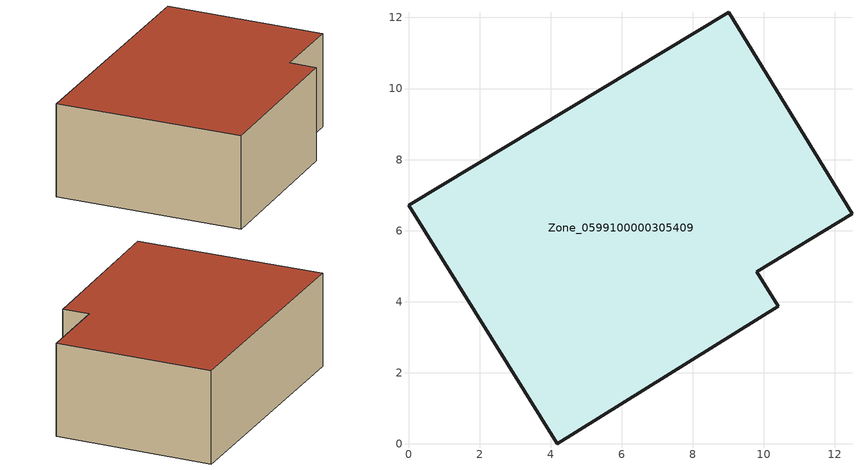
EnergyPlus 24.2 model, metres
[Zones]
Zone_0599100000305409
 floor ground (C_G): 0,6.71 9.02,12.15 12.48,6.48 9.8,4.84 10.4,3.88 4.19,0 z0
 wall outside (C_F): 9.02,12.15 0,6.71 4.19,0 10.4,3.88 9.8,4.84 12.48,6.48 9.02,12.15 z0:3.98
 roof outside (C_R): 0,6.71 4.19,0 10.4,3.88 9.8,4.84 12.48,6.48 9.02,12.15 z3.98
[BUILDING]
Pand.0599100000305409: North Axis=0; Terrain=City; Loads Convergence Tolerance Value=0.04; Temperature Convergence Tolerance Value=0.4; Solar Distribution=FullExterior; Maximum Number of Warmup Days=25; Minimum Number of Warmup Days=1
[Site:Location]
Rotterdam.The.Hague.AP_ZH_NLD Design_Conditions: Latitude=51.96; Longitude=4.45; Time Zone=1; Elevation=-4.5
[SITE:GROUNDTEMPERATURE:BUILDINGSURFACE]
18, 18, 18, 18, 18, 18, 18, 18, 18, 18, 18, 18
[MATERIAL] Thermal Absorptance=0.9; Solar Absorptance=0.7; Visible Absorptance=0.7
Name | Roughness | Thickness | Conductivity | Density | Specific Heat
G.TC.1946 | MediumSmooth | 0.15 | 1 | 540 | 1210
F.TC.1946 | Rough | 0.3 | 0.857143 | 1920 | 840
R.TC.1946 | MediumRough | 0.2 | 0.909091 | 1500 | 1000
[CONSTRUCTION]
C_G: G.TC.1946
C_F: F.TC.1946
C_R: R.TC.1946
[ZONE]
Zone_0599100000305409: Type=1; Multiplier=1; Ceiling Height=Autocalculate; Volume=Autocalculate; Floor Area=autocalculate; Part of Total Floor Area=Yes
[ZONEINFILTRATION:DESIGNFLOWRATE]
Infil_Zone_0599100000305409: Zone or ZoneList or Space or SpaceList=Zone_0599100000305409; Schedule=AlwaysOn; Design Flow Rate Calculation Method=Flow/Area; Flow Rate per Floor Area=0.003; Constant Term Coefficient=1; Temperature Term Coefficient=0; Velocity Term Coefficient=0; Velocity Squared Term Coefficient=0
[HVACTEMPLATE:ZONE:IDEALLOADSAIRSYSTEM]
Zone_0599100000305409: Maximum Heating Supply Air Temperature=50; Minimum Cooling Supply Air Temperature=13; Maximum Heating Supply Air Humidity Ratio=0.0156; Minimum Cooling Supply Air Humidity Ratio=0.0077; Heating Limit=NoLimit; Cooling Limit=NoLimit; Dehumidification Control Type=ConstantSensibleHeatRatio; Cooling Sensible Heat Ratio=0.7; Dehumidification Setpoint=60; Humidification Control Type=None; Humidification Setpoint=30; Outdoor Air Method=None; Outdoor Air Flow Rate per Person=0.00944; Outdoor Air Flow Rate per Zone Floor Area=0; Outdoor Air Flow Rate per Zone=0; Demand Controlled Ventilation Type=None; Outdoor Air Economizer Type=NoEconomizer; Heat Recovery Type=None; Sensible Heat Recovery Effectiveness=0.7; Latent Heat Recovery Effectiveness=0.65
[ZONECONTROL:THERMOSTAT]
ThermostatControl_Zone_0599100000305409: Zone or ZoneList=Zone_0599100000305409; Control Type Schedule=DualSetpointControlType; Control 1=Thermostat_Zone_0599100000305409; Temperature Difference Between Cutout And Setpoint=0
[THERMOSTATSETPOINT:DUALSETPOINT]
Thermostat_Zone_0599100000305409: Heating Setpoint Temperature Schedule=HeatingSetpoint_Zone_0599100000305409; Cooling Setpoint Temperature Schedule=CoolingSetpoint_Zone_0599100000305409
[SCHEDULE:COMPACT]
HeatingSetpoint_Zone_0599100000305409: Through: 12/31, For: AllDays, Until: 24:00, 21
CoolingSetpoint_Zone_0599100000305409: Through: 12/31, For: AllDays, Until: 24:00, 24
DualSetpointControlType: Through: 12/31, For: AllDays, Until: 24:00, 4
AlwaysOn: Through: 12/31, For: AllDays, Until: 24:00, 1
